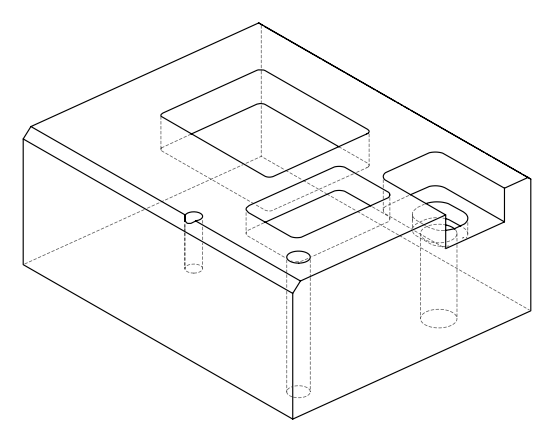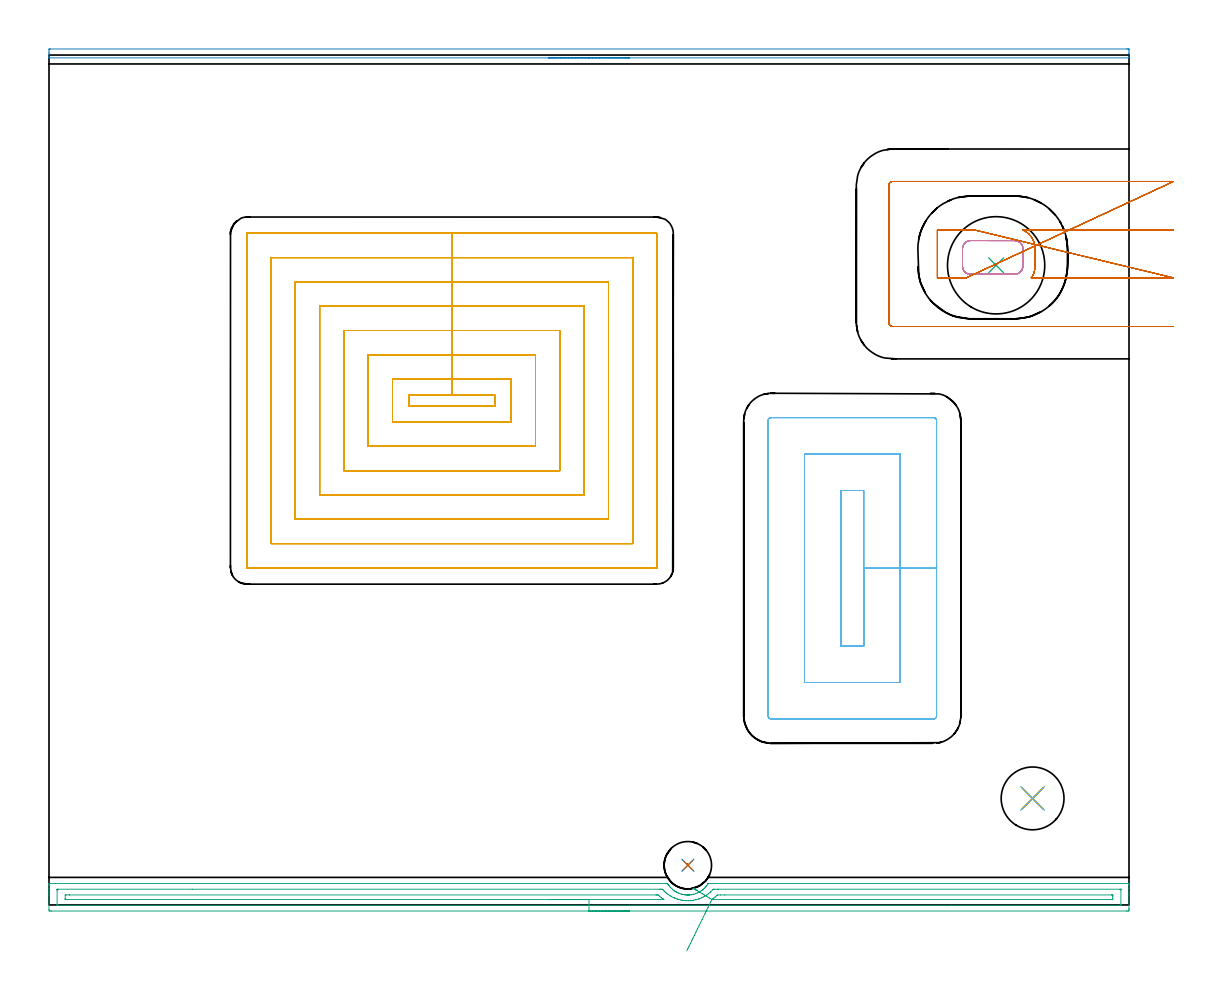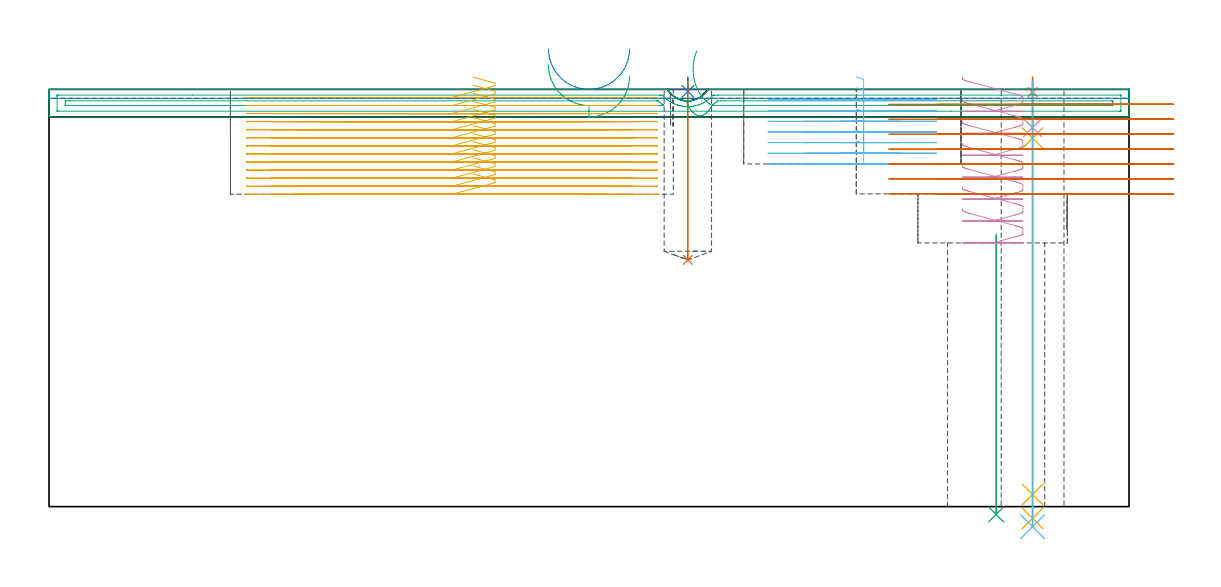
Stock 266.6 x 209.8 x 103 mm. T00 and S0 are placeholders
(PLAN: 13 operations, 10 tool changes, 69.5 min)
(1 SPOT_DRILL | STEP1HOLE_1 | NXT0321_9005460120000 | 0.03 min | 24 mm3)
(2 SPOT_DRILL_1 | STEP1POCKET | NXT0321_9005460120000 | 0.03 min | 21 mm3)
(3 INDEXABLE_INSERT_DRILL_THROUGH_HOLE_FROM_SOLID | STEP1HOLE | NXT0302_019 | 0.29 min | 46571 mm3)
(4 DRILL_BLIND_HOLE_INTO_CENTER | STEP1HOLE_1 | UGT0301_185 | 0.05 min | 253 mm3)
(5 GUN_DRILL_THROUGH_HOLE | STEP1HOLE_1 | UGT0307_002 | 0.5 min | 2663 mm3)
(6 SPADE_DRILL_TO_ENLARGE_THROUGH_HOLE | STEP1HOLE_1 | UGT0306_006 | 0.44 min | 16498 mm3)
(7 DRILL_BLIND_HOLE_INTO_CENTER_1 | STEP1POCKET | NXT0301_088 | 0.18 min | 4364 mm3)
(8 AREA_MILL | FG_CHAMFER_SURFACE | UGT0205_001 | 2.28 min | 644 mm3)
(9 AREA_MILL_1 | FG_CHAMFER_SURFACE_1 | UGT0205_001 | 6.65 min | 6144 mm3)
(10 MILL_RECTANGULAR_POCKET | POCKET_RECTANGULAR_STRAIGHT | UGT0201_105 | Follow Part, ap 5.5, ae 75% | 1.54 min | 19752 mm3)
(11 MILL_RECTANGULAR_POCKET_1 | POCKET_RECTANGULAR_STRAIGHT_1 | NXT0201_009 | Follow Part, ap 2, ae 75% | 44.1 min | 256141 mm3)
(12 MILL_RECTANGULAR_POCKET_2 | POCKET_RECTANGULAR_STRAIGHT_2 | NXT0201_011 | Follow Part, ap 3, ae 75% | 7.6 min | 84501 mm3)
(13 MILL_SLOT | SLOT_PARTIAL_RECTANGULAR | UGT0201_008 | Follow Part, ap 4, ae 75% | 5.82 min | 63939 mm3)
(TOOL NXT0321_9005460120000 | NC Spot Drill, 142deg, 12mm, Carbide, Uncoated | D12 PA142 FL30 Z2)
(TOOL NXT0302_019 | Index. Insert Drill 24mm [880-D2400L25-05] | D24 PA176 FL120 Z2)
(TOOL UGT0301_185 | Twist Drill 6.3 mm | D6.3 PA118 FL61 Z2)
(TOOL UGT0307_002 | Gun Drill 6 mm | D6 PA130 FL24 Z1)
(TOOL UGT0306_006 | Spade Drill 15.5mm | D15.5 PA132 FL10 Z2)
(TOOL NXT0301_088 | Carbide Drill 11.7mm [860.1-1170-035A1-MM 2214] | D11.7 PA140 FL55 Z2)
(TOOL UGT0205_001 | Chamfer Mill 20 x 3 x 45 deg. | D20 FL50 Z2)
(TOOL UGT0201_105 | End Mill 22 mm | D22 FL25 Z2)
(TOOL NXT0201_009 | ENDMILL 8mm [2P460-0800-NA 1630] | D8 FL26 Z6)
(TOOL NXT0201_011 | ENDMILL 12mm [2P460-1200-NA 1630] | D12 FL38 Z6)
(TOOL UGT0201_008 | End Mill 16 mm | D16 FL32 Z4)
(OP 1 SPOT_DRILL)
G17 G21 G94 G90
T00 M6
G54
G17 G0 G90 X242.8 Y26.3 S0 M3
G43 Z113. H0
G94 G81 G98 Z102.329 F250. R106.
G80
M5
M2
(OP 2 SPOT_DRILL_1)
G17 G21 G94 G90
T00 M6
G54
G17 G0 G90 X157.7 Y9.8 S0 M3
G43 Z113. H0
G94 G81 G98 Z102.496 F250. R106.
G80
M5
M2
(OP 3 INDEXABLE_INSERT_DRILL_THROUGH_HOLE_FROM_SOLID)
G17 G21 G94 G90
T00 M6
G54
G17 G0 G90 X233.8 Y157.9 S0 M3
G43 Z113. H1
G94 G81 G98 Z-1.919 F250. R67.1
G80
M5
M2
(OP 4 DRILL_BLIND_HOLE_INTO_CENTER)
G17 G21 G94 G90
T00 M6
G54
G17 G0 G90 X242.8 Y26.3 S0 M3
G43 Z113. H0
G94 G81 G98 Z93.55 F250. R105.
G80
M5
M2
(OP 5 GUN_DRILL_THROUGH_HOLE)
G17 G21 G94 G90
T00 M6
G54
G17 G0 G90 X242.8 Y26.3 M8
G43 Z113. H0
Z103.543
S716 M3
G94 G1 Z90.954 F125. M26
G4 X.084
Z3. F250.
G4 X.084
Z-2.899 F125.
G4 X.084
M5
M9
G0 Z103.543
Z113.
M2
(OP 6 SPADE_DRILL_TO_ENLARGE_THROUGH_HOLE)
G17 G21 G94 G90
T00 M6
G54
G17 G0 G90 X242.8 Y26.3 S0 M3
G43 Z113. H0
G94 G73 G98 Z-4.951 F250. Q15.422 R105.
G80
M5
M2
(OP 7 DRILL_BLIND_HOLE_INTO_CENTER_1)
G17 G21 G94 G90
T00 M6
G54
G17 G0 G90 X157.7 Y9.8 S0 M3
G43 Z113. H1
G94 G81 G98 Z60.9 F250. R105.
G80
M5
M2
(OP 8 AREA_MILL)
G17 G21 G94 G90
T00 M6
G54
G17 G0 G90 X143.3 Y209.1 S1061 M3
G43 Z113. H0
G94 G1 X143.262 Z112.128 F250.
X143.148 Z111.263
X142.959 Z110.412
X142.697 Z109.58
X142.363 Z108.774
X141.96 Z108.
X141.492 Z107.264
X140.96 Z106.572
X140.371 Z105.929
X139.728 Z105.339
X139.036 Z104.808
X138.3 Z104.34
X137.526 Z103.937
X136.72 Z103.603
X135.888 Z103.341
X135.037 Z103.152
X134.172 Z103.038
X133.3 Z103.
X0.173
X0.01 Y209.103 Z102.988
X0.003 Y209.189 Z102.903
X0. Y209.281 Z102.818
Y209.53 Z102.57
Y210.2 Z101.894
Y210.535 Z101.561
X0.003 Y211.066 Z101.03
X0.005 Y211.291 Z100.805
X0.055 Y211.294 Z100.803
X0.294 Y211.3 Z100.8
X265.98
X266.307 Y211.299 Z100.801
X266.545 Y211.294 Z100.803
X266.595 Y211.291 Z100.805
X266.6 Y211.066 Z101.03
Y210.535 Z101.561
Y210.2 Z101.894
Y209.281 Z102.818
X266.597 Y209.189 Z102.903
X266.59 Y209.103 Z102.988
X266.427 Y209.1 Z103.
X133.3
X132.428 Z103.038
X131.564 Z103.152
X130.712 Z103.341
X129.88 Z103.603
X129.074 Z103.937
X128.3 Z104.34
X127.564 Z104.808
X126.872 Z105.339
X126.229 Z105.929
X125.64 Z106.572
X125.109 Z107.264
X124.64 Z108.
X124.237 Z108.774
X123.903 Z109.58
X123.641 Z110.412
X123.452 Z111.263
X123.338 Z112.128
X123.3 Z113.
M5
M2
(OP 9 AREA_MILL_1)
G17 G21 G94 G90
T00 M6
G54
G17 G0 G90 X143.3 Y-1.5 S1061 M3
G43 Z113. H0
Z106.2
G94 G1 X143.262 Z105.328 F250.
X143.148 Z104.464
X142.959 Z103.612
X142.697 Z102.78
X142.363 Z101.974
X141.96 Z101.2
X141.492 Z100.464
X140.96 Z99.772
X140.371 Z99.129
X139.728 Z98.54
X139.036 Z98.008
X138.3 Z97.54
X137.526 Z97.137
X136.72 Z96.803
X135.888 Z96.541
X135.036 Z96.352
X134.172 Z96.238
X133.3 Z96.2
X0.62
X0.272 Y-1.498 Z96.201
X0.01 Y-1.493 Z96.204
X0. Y-1.158 Z96.539
Y2.337 Z100.031
Y2.872 Z100.569
Y3.21 Z100.906
Y3.746 Z101.442
Y4.084 Z101.779
Y4.761 Z102.46
Y5.035 Z102.734
X0.002 Y5.169 Z102.861
X0.01 Y5.297 Z102.988
X0.173 Y5.3 Z103.
X152.51
X152.671 Y5.297 Z102.989
X152.728 Y5.223 Z102.918
X152.75 Y5.189 Z102.885
X152.865 Y5.028 Z102.727
X152.956 Y4.9 Z102.6
X153.058 Y4.76 Z102.457
X153.252 Y4.521 Z102.215
X153.389 Y4.349 Z102.048
X153.44 Y4.294 Z101.993
X153.85 Y3.912 Z101.612
X153.995 Y3.793 Z101.493
X154.282 Y3.559 Z101.257
X154.365 Y3.502 Z101.199
X154.509 Y3.401 Z101.099
X154.743 Y3.263 Z100.961
X154.837 Y3.208 Z100.906
X154.98 Y3.133 Z100.832
X155.175 Y3.032 Z100.73
X155.443 Y2.919 Z100.618
X155.618 Y2.847 Z100.542
X156.068 Y2.692 Z100.391
X156.25 Y2.646 Z100.345
X156.485 Y2.59 Z100.285
X156.53 Y2.582 Z100.275
X156.905 Y2.507 Z100.206
X156.961 Y2.5 Z100.2
X157.091 Y2.488 Z100.188
X157.406 Y2.46 Z100.156
X157.462 Y2.461 Z100.154
X157.644 Y2.462 Z100.153
X157.68 Z100.151
X157.736 Z100.153
X157.738
X157.853 Y2.463 Z100.154
X157.87 Y2.464
X158.022 Y2.47 Z100.166
X158.103 Y2.475 Z100.17
X158.175 Y2.478 Z100.174
X158.494 Y2.507 Z100.206
X158.746 Y2.551 Z100.25
X159.195 Y2.657 Z100.353
X159.639 Y2.792 Z100.49
X160.09 Y2.975 Z100.67
X160.532 Y3.19 Z100.889
X160.89 Y3.4 Z101.1
X161.163 Y3.591 Z101.291
X161.314 Y3.708 Z101.408
X161.425 Y3.794 Z101.493
X161.698 Y4.037 Z101.737
X161.745 Y4.084 Z101.784
X161.954 Y4.294 Z101.992
X162.04 Y4.395 Z102.092
X162.148 Y4.521 Z102.218
X162.318 Y4.717 Z102.417
X162.338 Y4.745 Z102.445
X162.486 Y4.958 Z102.653
X162.649 Y5.188 Z102.886
X162.715 Y5.289 Z102.989
X162.721 Y5.297 Z102.997
X162.723 Y5.299 Z102.999
X162.728 Y5.3 Z103.
X266.427
X266.59 Y5.297 Z102.988
X266.598 Y5.169 Z102.861
X266.6 Y5.035 Z102.734
Y4.761 Z102.46
Y4.084 Z101.779
Y2.872 Z100.569
Y2.337 Z100.031
Y-0.89 Z96.807
X266.597 Y-1.158 Z96.539
X266.59 Y-1.493 Z96.204
X266.328 Y-1.498 Z96.201
X265.98 Y-1.5 Z96.2
X133.3
Y-0.086 Z97.614
X2.203 Y-0.085 Z97.615
X2.055 Y-0.083 Z97.617
X2.019 Y-0.081 Z97.619
X2.01 Y-0.078 Z97.622
X2.006 Y-0.068 Z97.632
X2.003 Y-0.038 Z97.662
X2. Y0.113 Z97.813
Y3.608 Z101.308
X2.003 Y3.741 Z101.441
X2.007 Y3.846 Z101.546
X2.01 Y3.875 Z101.575
X2.021 Y3.879 Z101.579
X2.062 Y3.881 Z101.581
X2.407 Y3.885 Z101.585
X35.353 Y3.886 Z101.586
X150.723 Y3.885 Z101.585
X150.926
X151.271 Y3.881 Z101.581
X151.438 Y3.879 Z101.579
X151.616 Y3.692 Z101.392
X151.856 Y3.441 Z101.141
X152.101 Y3.21 Z100.91
X152.313 Y3.018 Z100.718
X152.51 Y2.852 Z100.552
X152.8 Y2.619 Z100.319
X153.204 Y2.337 Z100.037
X153.403 Y2.217 Z99.917
X153.702 Y2.044 Z99.744
X154.111 Y1.842 Z99.542
X154.297 Y1.76 Z99.46
X154.423 Y1.71 Z99.41
X155.07 Y1.463 Z99.163
X155.19 Y1.422 Z99.122
X155.251 Y1.403 Z99.103
X155.736 Y1.282 Z98.982
X156.083 Y1.206 Z98.906
X156.411 Y1.143 Z98.843
X156.977 Y1.079 Z98.779
X157.399 Y1.051 Z98.751
X157.87
X158.273 Y1.07 Z98.77
X158.764 Y1.112 Z98.812
X159.076 Y1.158 Z98.858
X159.657 Y1.281 Z98.981
X159.808 Y1.316 Z99.016
X160.331 Y1.463 Z99.163
X160.52 Y1.524 Z99.224
X160.551 Y1.535 Z99.235
X161.128 Y1.772 Z99.472
X161.444 Y1.924 Z99.624
X161.724 Y2.063 Z99.763
X162.201 Y2.337 Z100.037
X162.284 Y2.39 Z100.09
X162.338 Y2.426 Z100.126
X162.792 Y2.766 Z100.466
X163.231 Y3.131 Z100.831
X163.273 Y3.169 Z100.869
X163.316 Y3.21 Z100.91
X163.846 Y3.763 Z101.463
X163.957 Y3.879 Z101.579
X164.125 Y3.882 Z101.582
X164.329 Y3.884 Z101.584
X165.018 Y3.886 Z101.586
X165.221
X264.397 Y3.885 Z101.585
X264.545 Y3.883 Z101.583
X264.581 Y3.88 Z101.58
X264.59 Y3.878 Z101.578
X264.594 Y3.868 Z101.568
X264.597 Y3.838 Z101.538
X264.6 Y3.687 Z101.387
Y0.192 Z97.892
X264.597 Y0.059 Z97.759
X264.593 Y-0.046 Z97.654
X264.59 Y-0.076 Z97.624
X264.579 Y-0.079 Z97.621
X264.538 Y-0.081 Z97.619
X264.193 Y-0.085 Z97.615
X222.675 Y-0.086 Z97.614
X133.3
Y1.328 Z99.028
X4.331 Y1.329 Z99.029
X4.194
X4.056 Y1.332 Z99.032
X4.019 Y1.335 Z99.035
X4.009 Y1.338 Z99.038
X4.007 Y1.35 Z99.05
X4.002 Y1.4 Z99.1
X4.001 Y1.463 Z99.163
Y1.652 Z99.352
X4.008 Y2.337 Z100.037
X4.01 Y2.431 Z100.131
X4.018 Y2.465 Z100.165
X4.06 Y2.467 Z100.167
X4.194 Y2.469 Z100.169
X4.949 Y2.471 Z100.171
X5.087
X149.829
X149.967 Y2.469 Z100.169
X150.242 Y2.464 Z100.164
X150.379 Y2.455 Z100.155
X150.424 Y2.418 Z100.118
X150.518 Y2.337 Z100.037
X150.723 Y2.158 Z99.858
X151.109 Y1.839 Z99.539
X151.327 Y1.663 Z99.363
X151.596 Y1.463 Z99.163
X151.616 Y1.449 Z99.149
X151.669 Y1.412 Z99.112
X151.725 Y1.371 Z99.071
X151.752 Y1.349 Z99.049
X151.769 Y1.331 Z99.031
X151.753 Y1.329 Z99.029
X151.683
X151.616 Y1.328 Z99.028
X133.3
X132.428 Z99.066
X131.564 Z99.18
X130.712 Z99.369
X129.88 Z99.631
X129.074 Z99.965
X128.3 Z100.368
X127.564 Z100.837
X126.872 Z101.368
X126.229 Z101.957
X125.64 Z102.601
X125.108 Z103.293
X124.64 Z104.028
X124.237 Z104.802
X123.903 Z105.608
X123.641 Z106.44
X123.452 Z107.292
X123.338 Z108.157
X123.3 Z109.028
G0 X157.425 Y-11.351 Z99.791
G1 X157.694 Y-10.803 Z99.168
X157.985 Y-10.207 Z98.6
X158.297 Y-9.57 Z98.093
X158.627 Y-8.895 Z97.649
X158.973 Y-8.188 Z97.273
X159.332 Y-7.455 Z96.966
X159.701 Y-6.7 Z96.732
X160.078 Y-5.929 Z96.572
X160.46 Y-5.149 Z96.488
X160.843 Y-4.366 Z96.479
X161.225 Y-3.585 Z96.546
X161.604 Y-2.812 Z96.689
X161.975 Y-2.053 Z96.907
X162.337 Y-1.314 Z97.197
X162.686 Y-0.6 Z97.558
X163.02 Y0.082 Z97.986
X163.336 Y0.729 Z98.48
X163.632 Y1.334 Z99.034
X163.634 Y1.338 Z99.038
X163.658 Y1.357 Z99.057
X163.729 Y1.409 Z99.109
X163.805 Y1.463 Z99.163
X163.987 Y1.598 Z99.298
X164.125 Y1.702 Z99.402
X164.48 Y1.989 Z99.689
X164.888 Y2.337 Z100.037
X164.956 Y2.397 Z100.097
X165.018 Y2.453 Z100.153
X165.777 Y2.469 Z100.169
X166.805 Y2.471 Z100.171
X262.269
X262.406
X262.544 Y2.468 Z100.168
X262.58 Y2.465 Z100.165
X262.59 Y2.462 Z100.162
X262.593 Y2.45 Z100.15
X262.598 Y2.4 Z100.1
X262.599 Y2.337 Z100.037
Y2.148 Z99.848
X262.592 Y1.463 Z99.163
X262.59 Y1.369 Z99.069
X262.582 Y1.335 Z99.035
X262.54 Y1.333 Z99.033
X262.406 Y1.331 Z99.031
X261.651 Y1.329 Z99.029
X261.513 Y1.328 Z99.028
X163.987 Y1.329 Z99.029
X163.711 Y1.33 Z99.03
X163.634 Y1.333 Z99.033
X163.632 Y1.334 Z99.034
X162.984 Y1.725 Z99.468
X162.371 Y2.095 Z99.966
X161.797 Y2.441 Z100.524
X161.267 Y2.76 Z101.139
X160.785 Y3.051 Z101.806
X160.354 Y3.311 Z102.519
X159.979 Y3.537 Z103.273
X159.661 Y3.729 Z104.062
X159.403 Y3.885 Z104.881
X159.208 Y4.003 Z105.723
X159.076 Y4.082 Z106.582
X159.008 Y4.123 Z107.45
X159.006 Y4.124 Z108.323
X159.068 Y4.087 Z109.192
X159.196 Y4.01 Z110.052
X159.387 Y3.894 Z110.895
X159.64 Y3.742 Z111.716
X159.954 Y3.553 Z112.508
G0 Z113.
M5
M2
(OP 10 MILL_RECTANGULAR_POCKET)
G17 G21 G94 G90
T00 M6
G54
G17 G0 G90 X225.5 Y159.016 S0 M3
G43 Z113. H0
Z106.
G94 G1 Y157.7 Z105.647 F250.
Y157.558 Z105.609
X225.557 Y157.205 Z105.514
X225.676 Y156.868 Z105.418
X225.853 Y156.557 Z105.322
X226.082 Y156.282 Z105.226
X226.357 Y156.053 Z105.13
X226.668 Y155.876 Z105.034
X227.005 Y155.757 Z104.938
X227.358 Y155.7 Z104.843
X238.542 Z101.846
X238.861 Y155.749 Z101.759
X239.168 Y155.848 Z101.673
X239.456 Y155.995 Z101.586
X239.716 Y156.187 Z101.5
X239.916 Y156.387 Z101.424
X240.106 Y156.647 Z101.338
X240.253 Y156.934 Z101.251
X240.352 Y157.24 Z101.165
X240.4 Y157.558 Z101.079
Y162.142 Z99.851
X240.343 Y162.495 Z99.755
X240.224 Y162.832 Z99.659
X240.047 Y163.143 Z99.563
X239.818 Y163.418 Z99.467
X239.543 Y163.647 Z99.371
X239.232 Y163.824 Z99.276
X238.895 Y163.943 Z99.18
X238.542 Y164. Z99.084
X238.4 Z99.046
X232.95 Z97.586
X227.5 F500.
G3 X225.5 Y162. R2.
G1 Y157.7
G3 X227.5 Y155.7 R2.
G1 X238.4
G3 X240.4 Y157.7 R2.
G1 Y162.
G3 X238.4 Y164. R2.
G1 X232.95
X231.95
G0 X225.5 Y159.016 Z100.586
G1 Y157.7 Z100.233 F250.
Y157.558 Z100.195
X225.557 Y157.205 Z100.099
X225.676 Y156.868 Z100.003
X225.853 Y156.557 Z99.907
X226.082 Y156.282 Z99.812
X226.357 Y156.053 Z99.716
X226.668 Y155.876 Z99.62
X227.005 Y155.757 Z99.524
X227.358 Y155.7 Z99.428
X238.542 Z96.432
X238.895 Y155.757 Z96.336
X239.232 Y155.876 Z96.24
X239.543 Y156.053 Z96.144
X239.818 Y156.282 Z96.048
X240.047 Y156.557 Z95.952
X240.224 Y156.868 Z95.856
X240.343 Y157.205 Z95.76
X240.4 Y157.558 Z95.665
Y162.142 Z94.437
X240.343 Y162.495 Z94.341
X240.224 Y162.832 Z94.245
X240.047 Y163.143 Z94.149
X239.818 Y163.418 Z94.053
X239.543 Y163.647 Z93.957
X239.232 Y163.824 Z93.861
X238.895 Y163.943 Z93.765
X238.542 Y164. Z93.67
X238.4 Z93.632
X232.95 Z92.171
X227.5 F500.
G3 X225.5 Y162. R2.
G1 Y157.7
G3 X227.5 Y155.7 R2.
G1 X238.4
G3 X240.4 Y157.7 R2.
G1 Y162.
G3 X238.4 Y164. R2.
G1 X232.95
X231.95
G0 X225.5 Y159.016 Z95.171
G1 Y157.7 Z94.819 F250.
Y157.558 Z94.781
X225.557 Y157.205 Z94.685
X225.676 Y156.868 Z94.589
X225.853 Y156.557 Z94.493
X226.082 Y156.282 Z94.397
X226.357 Y156.053 Z94.301
X226.668 Y155.876 Z94.206
X227.005 Y155.757 Z94.11
X227.358 Y155.7 Z94.014
X238.542 Z91.017
X238.895 Y155.757 Z90.921
X239.232 Y155.876 Z90.826
X239.543 Y156.053 Z90.73
X239.818 Y156.282 Z90.634
X240.047 Y156.557 Z90.538
X240.224 Y156.868 Z90.442
X240.343 Y157.205 Z90.346
X240.4 Y157.558 Z90.25
Y162.142 Z89.022
X240.343 Y162.495 Z88.926
X240.224 Y162.832 Z88.831
X240.047 Y163.143 Z88.735
X239.818 Y163.418 Z88.639
X239.543 Y163.647 Z88.543
X239.232 Y163.824 Z88.447
X238.895 Y163.943 Z88.351
X238.542 Y164. Z88.255
X238.4 Z88.217
X232.95 Z86.757
X227.5 F500.
G3 X225.5 Y162. R2.
G1 Y157.7
G3 X227.5 Y155.7 R2.
G1 X238.4
G3 X240.4 Y157.7 R2.
G1 Y162.
G3 X238.4 Y164. R2.
G1 X232.95
X231.95
G0 X225.5 Y159.016 Z89.757
G1 Y157.7 Z89.404 F250.
Y157.558 Z89.366
X225.557 Y157.205 Z89.271
X225.676 Y156.868 Z89.175
X225.853 Y156.557 Z89.079
X226.082 Y156.282 Z88.983
X226.357 Y156.053 Z88.887
X226.668 Y155.876 Z88.791
X227.005 Y155.757 Z88.695
X227.358 Y155.7 Z88.599
X238.542 Z85.603
X238.895 Y155.757 Z85.507
X239.232 Y155.876 Z85.411
X239.543 Y156.053 Z85.315
X239.818 Y156.282 Z85.22
X240.047 Y156.557 Z85.124
X240.224 Y156.868 Z85.028
X240.343 Y157.205 Z84.932
X240.4 Y157.558 Z84.836
Y162.142 Z83.608
X240.343 Y162.495 Z83.512
X240.224 Y162.832 Z83.416
X240.047 Y163.143 Z83.32
X239.818 Y163.418 Z83.225
X239.543 Y163.647 Z83.129
X239.232 Y163.824 Z83.033
X238.895 Y163.943 Z82.937
X238.542 Y164. Z82.841
X238.4 Z82.803
X232.95 Z81.343
X227.5 F500.
G3 X225.5 Y162. R2.
G1 Y157.7
G3 X227.5 Y155.7 R2.
G1 X238.4
G3 X240.4 Y157.7 R2.
G1 Y162.
G3 X238.4 Y164. R2.
G1 X232.95
X231.95
G0 X225.5 Y159.016 Z84.343
G1 Y157.7 Z83.99 F250.
Y157.558 Z83.952
X225.557 Y157.205 Z83.856
X225.676 Y156.868 Z83.76
X225.853 Y156.557 Z83.665
X226.082 Y156.282 Z83.569
X226.357 Y156.053 Z83.473
X226.668 Y155.876 Z83.377
X227.005 Y155.757 Z83.281
X227.358 Y155.7 Z83.185
X238.542 Z80.189
X238.895 Y155.757 Z80.093
X239.232 Y155.876 Z79.997
X239.543 Y156.053 Z79.901
X239.818 Y156.282 Z79.805
X240.047 Y156.557 Z79.709
X240.224 Y156.868 Z79.614
X240.343 Y157.205 Z79.518
X240.4 Y157.558 Z79.422
Y162.142 Z78.194
X240.343 Y162.495 Z78.098
X240.224 Y162.832 Z78.002
X240.047 Y163.143 Z77.906
X239.818 Y163.418 Z77.81
X239.543 Y163.647 Z77.714
X239.232 Y163.824 Z77.619
X238.895 Y163.943 Z77.523
X238.542 Y164. Z77.427
X238.4 Z77.389
X232.95 Z75.929
X227.5 F500.
G3 X225.5 Y162. R2.
G1 Y157.7
G3 X227.5 Y155.7 R2.
G1 X238.4
G3 X240.4 Y157.7 R2.
G1 Y162.
G3 X238.4 Y164. R2.
G1 X232.95
X231.95
G0 X225.5 Y159.016 Z78.929
G1 Y157.7 Z78.576 F250.
Y157.558 Z78.538
X225.557 Y157.205 Z78.442
X225.676 Y156.868 Z78.346
X225.853 Y156.557 Z78.25
X226.082 Y156.282 Z78.154
X226.357 Y156.053 Z78.059
X226.668 Y155.876 Z77.963
X227.005 Y155.757 Z77.867
X227.358 Y155.7 Z77.771
X238.542 Z74.774
X238.895 Y155.757 Z74.679
X239.232 Y155.876 Z74.583
X239.543 Y156.053 Z74.487
X239.818 Y156.282 Z74.391
X240.047 Y156.557 Z74.295
X240.224 Y156.868 Z74.199
X240.343 Y157.205 Z74.103
X240.4 Y157.558 Z74.008
Y162.142 Z72.779
X240.343 Y162.495 Z72.684
X240.224 Y162.832 Z72.588
X240.047 Y163.143 Z72.492
X239.818 Y163.418 Z72.396
X239.543 Y163.647 Z72.3
X239.232 Y163.824 Z72.204
X238.895 Y163.943 Z72.108
X238.542 Y164. Z72.013
X238.4 Z71.975
X232.95 Z70.514
X227.5 F500.
G3 X225.5 Y162. R2.
G1 Y157.7
G3 X227.5 Y155.7 R2.
G1 X238.4
G3 X240.4 Y157.7 R2.
G1 Y162.
G3 X238.4 Y164. R2.
G1 X232.95
X231.95
G0 X225.5 Y159.016 Z73.514
G1 Y157.7 Z73.162 F250.
Y157.558 Z73.124
X225.557 Y157.205 Z73.028
X225.676 Y156.868 Z72.932
X225.853 Y156.557 Z72.836
X226.082 Y156.282 Z72.74
X226.357 Y156.053 Z72.644
X226.668 Y155.876 Z72.548
X227.005 Y155.757 Z72.453
X227.358 Y155.7 Z72.357
X238.542 Z69.36
X238.895 Y155.757 Z69.264
X239.232 Y155.876 Z69.168
X239.543 Y156.053 Z69.073
X239.818 Y156.282 Z68.977
X240.047 Y156.557 Z68.881
X240.224 Y156.868 Z68.785
X240.343 Y157.205 Z68.689
X240.4 Y157.558 Z68.593
Y162.142 Z67.365
X240.343 Y162.495 Z67.269
X240.224 Y162.832 Z67.173
X240.047 Y163.143 Z67.078
X239.818 Y163.418 Z66.982
X239.543 Y163.647 Z66.886
X239.232 Y163.824 Z66.79
X238.895 Y163.943 Z66.694
X238.542 Y164. Z66.598
X238.4 Z66.56
X232.95 Z65.1
X227.5 F500.
G3 X225.5 Y162. R2.
G1 Y157.7
G3 X227.5 Y155.7 R2.
G1 X238.4
G3 X240.4 Y157.7 R2.
G1 Y162.
G3 X238.4 Y164. R2.
G1 X232.95
X231.95
G0 Z113.
M5
M2
(OP 11 MILL_RECTANGULAR_POCKET_1)
G17 G21 G94 G90
T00 M6
G54
G17 G0 G90 X104.718 Y123.2 S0 M3
G43 Z113. H1
Z106.
G94 G1 X110.1 Z104.558 F250.
Y125.8 Z103.861
X99.45 Z101.008
X88.8 F500.
Y123.2
X110.1
Y125.8
X99.45
Y129.8
X84.8
Y119.2
X114.1
Y129.8
X99.45
Y135.8
X78.8
Y113.2
X120.1
Y135.8
X99.45
Y141.8
X72.8
Y107.2
X126.1
Y141.8
X99.45
Y147.8
X66.8
Y101.2
X132.1
Y147.8
X99.45
Y153.8
X60.8
Y95.2
X138.1
Y153.8
X99.45
Y159.8
X54.8
Y89.2
X144.1
Y159.8
X99.45
Y165.8
X48.9
X48.845 Y165.795
X48.805 Y165.755
X48.8 Y165.7
Y83.3
X48.805 Y83.245
X48.845 Y83.205
X48.9 Y83.2
X150.
X150.055 Y83.205
X150.095 Y83.245
X150.1 Y83.3
Y165.7
X150.095 Y165.755
X150.055 Y165.795
X150. Y165.8
X99.45
X98.45
G0 X104.718 Y123.2 Z104.008
G1 X110.1 Z102.566 F250.
Y125.8 Z101.869
X99.45 Z99.015
X88.8 F500.
Y123.2
X110.1
Y125.8
X99.45
Y129.8
X84.8
Y119.2
X114.1
Y129.8
X99.45
Y135.8
X78.8
Y113.2
X120.1
Y135.8
X99.45
Y141.8
X72.8
Y107.2
X126.1
Y141.8
X99.45
Y147.8
X66.8
Y101.2
X132.1
Y147.8
X99.45
Y153.8
X60.8
Y95.2
X138.1
Y153.8
X99.45
Y159.8
X54.8
Y89.2
X144.1
Y159.8
X99.45
Y165.8
X48.9
X48.845 Y165.795
X48.805 Y165.755
X48.8 Y165.7
Y83.3
X48.805 Y83.245
X48.845 Y83.205
X48.9 Y83.2
X150.
X150.055 Y83.205
X150.095 Y83.245
X150.1 Y83.3
Y165.7
X150.095 Y165.755
X150.055 Y165.795
X150. Y165.8
X99.45
X98.45
G0 X104.718 Y123.2 Z102.015
G1 X110.1 Z100.573 F250.
Y125.8 Z99.877
X99.45 Z97.023
X88.8 F500.
Y123.2
X110.1
Y125.8
X99.45
Y129.8
X84.8
Y119.2
X114.1
Y129.8
X99.45
Y135.8
X78.8
Y113.2
X120.1
Y135.8
X99.45
Y141.8
X72.8
Y107.2
X126.1
Y141.8
X99.45
Y147.8
X66.8
Y101.2
X132.1
Y147.8
X99.45
Y153.8
X60.8
Y95.2
X138.1
Y153.8
X99.45
Y159.8
X54.8
Y89.2
X144.1
Y159.8
X99.45
Y165.8
X48.9
X48.845 Y165.795
X48.805 Y165.755
X48.8 Y165.7
Y83.3
X48.805 Y83.245
X48.845 Y83.205
X48.9 Y83.2
X150.
X150.055 Y83.205
X150.095 Y83.245
X150.1 Y83.3
Y165.7
X150.095 Y165.755
X150.055 Y165.795
X150. Y165.8
X99.45
X98.45
G0 X104.718 Y123.2 Z100.023
G1 X110.1 Z98.581 F250.
Y125.8 Z97.884
X99.45 Z95.031
X88.8 F500.
Y123.2
X110.1
Y125.8
X99.45
Y129.8
X84.8
Y119.2
X114.1
Y129.8
X99.45
Y135.8
X78.8
Y113.2
X120.1
Y135.8
X99.45
Y141.8
X72.8
Y107.2
X126.1
Y141.8
X99.45
Y147.8
X66.8
Y101.2
X132.1
Y147.8
X99.45
Y153.8
X60.8
Y95.2
X138.1
Y153.8
X99.45
Y159.8
X54.8
Y89.2
X144.1
Y159.8
X99.45
Y165.8
X48.9
X48.845 Y165.795
X48.805 Y165.755
X48.8 Y165.7
Y83.3
X48.805 Y83.245
X48.845 Y83.205
X48.9 Y83.2
X150.
X150.055 Y83.205
X150.095 Y83.245
X150.1 Y83.3
Y165.7
X150.095 Y165.755
X150.055 Y165.795
X150. Y165.8
X99.45
X98.45
G0 X104.718 Y123.2 Z98.031
G1 X110.1 Z96.589 F250.
Y125.8 Z95.892
X99.45 Z93.038
X88.8 F500.
Y123.2
X110.1
Y125.8
X99.45
Y129.8
X84.8
Y119.2
X114.1
Y129.8
X99.45
Y135.8
X78.8
Y113.2
X120.1
Y135.8
X99.45
Y141.8
X72.8
Y107.2
X126.1
Y141.8
X99.45
Y147.8
X66.8
Y101.2
X132.1
Y147.8
X99.45
Y153.8
X60.8
Y95.2
X138.1
Y153.8
X99.45
Y159.8
X54.8
Y89.2
X144.1
Y159.8
X99.45
Y165.8
X48.9
X48.845 Y165.795
X48.805 Y165.755
X48.8 Y165.7
Y83.3
X48.805 Y83.245
X48.845 Y83.205
X48.9 Y83.2
X150.
X150.055 Y83.205
X150.095 Y83.245
X150.1 Y83.3
Y165.7
X150.095 Y165.755
X150.055 Y165.795
X150. Y165.8
X99.45
X98.45
G0 X104.718 Y123.2 Z96.038
G1 X110.1 Z94.596 F250.
Y125.8 Z93.9
X99.45 Z91.046
X88.8 F500.
Y123.2
X110.1
Y125.8
X99.45
Y129.8
X84.8
Y119.2
X114.1
Y129.8
X99.45
Y135.8
X78.8
Y113.2
X120.1
Y135.8
X99.45
Y141.8
X72.8
Y107.2
X126.1
Y141.8
X99.45
Y147.8
X66.8
Y101.2
X132.1
Y147.8
X99.45
Y153.8
X60.8
Y95.2
X138.1
Y153.8
X99.45
Y159.8
X54.8
Y89.2
X144.1
Y159.8
X99.45
Y165.8
X48.9
X48.845 Y165.795
X48.805 Y165.755
X48.8 Y165.7
Y83.3
X48.805 Y83.245
X48.845 Y83.205
X48.9 Y83.2
X150.
X150.055 Y83.205
X150.095 Y83.245
X150.1 Y83.3
Y165.7
X150.095 Y165.755
X150.055 Y165.795
X150. Y165.8
X99.45
X98.45
G0 X104.718 Y123.2 Z94.046
G1 X110.1 Z92.604 F250.
Y125.8 Z91.907
X99.45 Z89.054
X88.8 F500.
Y123.2
X110.1
Y125.8
X99.45
Y129.8
X84.8
Y119.2
X114.1
Y129.8
X99.45
Y135.8
X78.8
Y113.2
X120.1
Y135.8
X99.45
Y141.8
X72.8
Y107.2
X126.1
Y141.8
X99.45
Y147.8
X66.8
Y101.2
X132.1
Y147.8
X99.45
Y153.8
X60.8
Y95.2
X138.1
Y153.8
X99.45
Y159.8
X54.8
Y89.2
X144.1
Y159.8
X99.45
Y165.8
X48.9
X48.845 Y165.795
X48.805 Y165.755
X48.8 Y165.7
Y83.3
X48.805 Y83.245
X48.845 Y83.205
X48.9 Y83.2
X150.
X150.055 Y83.205
X150.095 Y83.245
X150.1 Y83.3
Y165.7
X150.095 Y165.755
X150.055 Y165.795
X150. Y165.8
X99.45
X98.45
G0 X104.718 Y123.2 Z92.054
G1 X110.1 Z90.612 F250.
Y125.8 Z89.915
X99.45 Z87.062
X88.8 F500.
Y123.2
X110.1
Y125.8
X99.45
Y129.8
X84.8
Y119.2
X114.1
Y129.8
X99.45
Y135.8
X78.8
Y113.2
X120.1
Y135.8
X99.45
Y141.8
X72.8
Y107.2
X126.1
Y141.8
X99.45
Y147.8
X66.8
Y101.2
X132.1
Y147.8
X99.45
Y153.8
X60.8
Y95.2
X138.1
Y153.8
X99.45
Y159.8
X54.8
Y89.2
X144.1
Y159.8
X99.45
Y165.8
X48.9
X48.845 Y165.795
X48.805 Y165.755
X48.8 Y165.7
Y83.3
X48.805 Y83.245
X48.845 Y83.205
X48.9 Y83.2
X150.
X150.055 Y83.205
X150.095 Y83.245
X150.1 Y83.3
Y165.7
X150.095 Y165.755
X150.055 Y165.795
X150. Y165.8
X99.45
X98.45
G0 X104.718 Y123.2 Z90.062
G1 X110.1 Z88.62 F250.
Y125.8 Z87.923
X99.45 Z85.069
X88.8 F500.
Y123.2
X110.1
Y125.8
X99.45
Y129.8
X84.8
Y119.2
X114.1
Y129.8
X99.45
Y135.8
X78.8
Y113.2
X120.1
Y135.8
X99.45
Y141.8
X72.8
Y107.2
X126.1
Y141.8
X99.45
Y147.8
X66.8
Y101.2
X132.1
Y147.8
X99.45
Y153.8
X60.8
Y95.2
X138.1
Y153.8
X99.45
Y159.8
X54.8
Y89.2
X144.1
Y159.8
X99.45
Y165.8
X48.9
X48.845 Y165.795
X48.805 Y165.755
X48.8 Y165.7
Y83.3
X48.805 Y83.245
X48.845 Y83.205
X48.9 Y83.2
X150.
X150.055 Y83.205
X150.095 Y83.245
X150.1 Y83.3
Y165.7
X150.095 Y165.755
X150.055 Y165.795
X150. Y165.8
X99.45
X98.45
G0 X104.718 Y123.2 Z88.069
G1 X110.1 Z86.627 F250.
Y125.8 Z85.931
X99.45 Z83.077
X88.8 F500.
Y123.2
X110.1
Y125.8
X99.45
Y129.8
X84.8
Y119.2
X114.1
Y129.8
X99.45
Y135.8
X78.8
Y113.2
X120.1
Y135.8
X99.45
Y141.8
X72.8
Y107.2
X126.1
Y141.8
X99.45
Y147.8
X66.8
Y101.2
X132.1
Y147.8
X99.45
Y153.8
X60.8
Y95.2
X138.1
Y153.8
X99.45
Y159.8
X54.8
Y89.2
X144.1
Y159.8
X99.45
Y165.8
X48.9
X48.845 Y165.795
X48.805 Y165.755
X48.8 Y165.7
Y83.3
X48.805 Y83.245
X48.845 Y83.205
X48.9 Y83.2
X150.
X150.055 Y83.205
X150.095 Y83.245
X150.1 Y83.3
Y165.7
X150.095 Y165.755
X150.055 Y165.795
X150. Y165.8
X99.45
X98.45
G0 X104.718 Y123.2 Z86.077
G1 X110.1 Z84.635 F250.
Y125.8 Z83.938
X99.45 Z81.085
X88.8 F500.
Y123.2
X110.1
Y125.8
X99.45
Y129.8
X84.8
Y119.2
X114.1
Y129.8
X99.45
Y135.8
X78.8
Y113.2
X120.1
Y135.8
X99.45
Y141.8
X72.8
Y107.2
X126.1
Y141.8
X99.45
Y147.8
X66.8
Y101.2
X132.1
Y147.8
X99.45
Y153.8
X60.8
Y95.2
X138.1
Y153.8
X99.45
Y159.8
X54.8
Y89.2
X144.1
Y159.8
X99.45
Y165.8
X48.9
X48.845 Y165.795
X48.805 Y165.755
X48.8 Y165.7
Y83.3
X48.805 Y83.245
X48.845 Y83.205
X48.9 Y83.2
X150.
X150.055 Y83.205
X150.095 Y83.245
X150.1 Y83.3
Y165.7
X150.095 Y165.755
X150.055 Y165.795
X150. Y165.8
X99.45
X98.45
G0 X104.718 Y123.2 Z84.085
G1 X110.1 Z82.643 F250.
Y125.8 Z81.946
X99.45 Z79.092
X88.8 F500.
Y123.2
X110.1
Y125.8
X99.45
Y129.8
X84.8
Y119.2
X114.1
Y129.8
X99.45
Y135.8
X78.8
Y113.2
X120.1
Y135.8
X99.45
Y141.8
X72.8
Y107.2
X126.1
Y141.8
X99.45
Y147.8
X66.8
Y101.2
X132.1
Y147.8
X99.45
Y153.8
X60.8
Y95.2
X138.1
Y153.8
X99.45
Y159.8
X54.8
Y89.2
X144.1
Y159.8
X99.45
Y165.8
X48.9
X48.845 Y165.795
X48.805 Y165.755
X48.8 Y165.7
Y83.3
X48.805 Y83.245
X48.845 Y83.205
X48.9 Y83.2
X150.
X150.055 Y83.205
X150.095 Y83.245
X150.1 Y83.3
Y165.7
X150.095 Y165.755
X150.055 Y165.795
X150. Y165.8
X99.45
X98.45
G0 X104.718 Y123.2 Z82.092
G1 X110.1 Z80.65 F250.
Y125.8 Z79.954
X99.45 Z77.1
X88.8 F500.
Y123.2
X110.1
Y125.8
X99.45
Y129.8
X84.8
Y119.2
X114.1
Y129.8
X99.45
Y135.8
X78.8
Y113.2
X120.1
Y135.8
X99.45
Y141.8
X72.8
Y107.2
X126.1
Y141.8
X99.45
Y147.8
X66.8
Y101.2
X132.1
Y147.8
X99.45
Y153.8
X60.8
Y95.2
X138.1
Y153.8
X99.45
Y159.8
X54.8
Y89.2
X144.1
Y159.8
X99.45
Y165.8
X48.9
X48.845 Y165.795
X48.805 Y165.755
X48.8 Y165.7
Y83.3
X48.805 Y83.245
X48.845 Y83.205
X48.9 Y83.2
X150.
X150.055 Y83.205
X150.095 Y83.245
X150.1 Y83.3
Y165.7
X150.095 Y165.755
X150.055 Y165.795
X150. Y165.8
X99.45
X98.45
G0 Z113.
M5
M2
(OP 12 MILL_RECTANGULAR_POCKET_2)
G17 G21 G94 G90
T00 M6
G54
G17 G0 G90 X199.294 Y63.9 S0 M3
G43 Z113. H1
Z106.
G94 G1 X201.1 Z105.516 F250.
Y83.1 Z100.371
Y102.3 F500.
X195.5
Y63.9
X201.1
Y83.1
X210.1
Y111.3
X186.5
Y54.9
X210.1
Y83.1
X219.1
Y119.5
G3 X218.3 Y120.3 R0.8
G1 X178.3
G3 X177.5 Y119.5 R0.8
G1 Y46.7
G3 X178.3 Y45.9 R0.8
G1 X218.3
G3 X219.1 Y46.7 R0.8
G1 Y83.1
Y84.1
G0 X199.294 Y63.9 Z103.371
G1 X201.1 Z102.887 F250.
Y83.1 Z97.743
Y102.3 F500.
X195.5
Y63.9
X201.1
Y83.1
X210.1
Y111.3
X186.5
Y54.9
X210.1
Y83.1
X219.1
Y119.5
G3 X218.3 Y120.3 R0.8
G1 X178.3
G3 X177.5 Y119.5 R0.8
G1 Y46.7
G3 X178.3 Y45.9 R0.8
G1 X218.3
G3 X219.1 Y46.7 R0.8
G1 Y83.1
Y84.1
G0 X199.294 Y63.9 Z100.743
G1 X201.1 Z100.259 F250.
Y83.1 Z95.114
Y102.3 F500.
X195.5
Y63.9
X201.1
Y83.1
X210.1
Y111.3
X186.5
Y54.9
X210.1
Y83.1
X219.1
Y119.5
G3 X218.3 Y120.3 R0.8
G1 X178.3
G3 X177.5 Y119.5 R0.8
G1 Y46.7
G3 X178.3 Y45.9 R0.8
G1 X218.3
G3 X219.1 Y46.7 R0.8
G1 Y83.1
Y84.1
G0 X199.294 Y63.9 Z98.114
G1 X201.1 Z97.63 F250.
Y83.1 Z92.486
Y102.3 F500.
X195.5
Y63.9
X201.1
Y83.1
X210.1
Y111.3
X186.5
Y54.9
X210.1
Y83.1
X219.1
Y119.5
G3 X218.3 Y120.3 R0.8
G1 X178.3
G3 X177.5 Y119.5 R0.8
G1 Y46.7
G3 X178.3 Y45.9 R0.8
G1 X218.3
G3 X219.1 Y46.7 R0.8
G1 Y83.1
Y84.1
G0 X199.294 Y63.9 Z95.486
G1 X201.1 Z95.002 F250.
Y83.1 Z89.857
Y102.3 F500.
X195.5
Y63.9
X201.1
Y83.1
X210.1
Y111.3
X186.5
Y54.9
X210.1
Y83.1
X219.1
Y119.5
G3 X218.3 Y120.3 R0.8
G1 X178.3
G3 X177.5 Y119.5 R0.8
G1 Y46.7
G3 X178.3 Y45.9 R0.8
G1 X218.3
G3 X219.1 Y46.7 R0.8
G1 Y83.1
Y84.1
G0 X199.294 Y63.9 Z92.857
G1 X201.1 Z92.373 F250.
Y83.1 Z87.229
Y102.3 F500.
X195.5
Y63.9
X201.1
Y83.1
X210.1
Y111.3
X186.5
Y54.9
X210.1
Y83.1
X219.1
Y119.5
G3 X218.3 Y120.3 R0.8
G1 X178.3
G3 X177.5 Y119.5 R0.8
G1 Y46.7
G3 X178.3 Y45.9 R0.8
G1 X218.3
G3 X219.1 Y46.7 R0.8
G1 Y83.1
Y84.1
G0 X199.294 Y63.9 Z90.229
G1 X201.1 Z89.745 F250.
Y83.1 Z84.6
Y102.3 F500.
X195.5
Y63.9
X201.1
Y83.1
X210.1
Y111.3
X186.5
Y54.9
X210.1
Y83.1
X219.1
Y119.5
G3 X218.3 Y120.3 R0.8
G1 X178.3
G3 X177.5 Y119.5 R0.8
G1 Y46.7
G3 X178.3 Y45.9 R0.8
G1 X218.3
G3 X219.1 Y46.7 R0.8
G1 Y83.1
Y84.1
G0 Z113.
M5
M2
(OP 13 MILL_SLOT)
G17 G21 G94 G90
T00 M6
G54
G17 G0 G90 X277.6 Y166.6 S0 M3
G43 Z113. H0
Z99.314
G94 G1 X274.6 F250.
X240.368 F500.
G2 X240.816 Y166.376 R4.611
G1 X240.876 Y166.342
G2 X241.87 Y165.604 R4.335
X242.654 Y164.635 R5.244
X243.206 Y163.414 R6.507
X243.4 Y161.349 R6.796
G1 X243.404 Y157.494
G2 X243.361 Y157.074 R6.414
X243.259 Y156.518 R6.415
X243.134 Y156.057 R6.414
X242.488 Y154.8 R6.367
G1 X274.6
X277.6 F250.
X228.552 Y166.6 F500.
X225.552 F250.
X219.3 F500.
Y154.8
X223.422
X226.422 F250.
X277.6 Y178.6 F500.
X274.6 F250.
X208.3 F500.
G3 X207.3 Y177.6 R1.
G1 Y143.8
G3 X208.3 Y142.8 R1.
G1 X274.6
X277.6 F250.
G0 Y166.6 Z95.629
G1 X274.6
X240.368 F500.
G2 X240.876 Y166.342 R4.611
X241.683 Y165.779 R4.335
X241.872 Y165.602 R4.297
G1 X241.985 Y165.489
G2 X242.655 Y164.635 R5.244
X243.206 Y163.414 R6.526
X243.4 Y161.349 R6.796
G1 X243.404 Y157.494
G2 X243.138 Y156.067 R6.585
X243.035 Y155.811 R6.363
X242.477 Y154.8 R5.952
G1 X274.6
X277.6 F250.
X228.558 Y166.6 F500.
X225.558 F250.
X219.3 F500.
Y154.8
X223.422
X226.422 F250.
X277.6 Y178.6 F500.
X274.6 F250.
X208.3 F500.
G3 X207.3 Y177.6 R1.
G1 Y143.8
G3 X208.3 Y142.8 R1.
G1 X274.6
X277.6 F250.
G0 Y166.6 Z91.943
G1 X274.6
X240.367 F500.
G2 X240.876 Y166.342 R4.646
X241.683 Y165.779 R4.335
X241.872 Y165.602 R4.297
G1 X241.961 Y165.513
G2 X242.648 Y164.644 R5.273
X242.937 Y164.092 R8.044
X243.182 Y163.486 R6.526
X243.411 Y161.86 R6.651
X243.4 Y161.349 R6.796
G1 X243.404 Y157.494
G2 X243.357 Y157.053 R6.585
X243.135 Y156.059 R6.542
X243.051 Y155.849 R5.909
X242.549 Y154.907 R5.952
G1 X242.477 Y154.8
X274.6
X277.6 F250.
X228.558 Y166.6 F500.
X225.558 F250.
X219.3 F500.
Y154.8
X223.422
X226.422 F250.
X277.6 Y178.6 F500.
X274.6 F250.
X208.3 F500.
G3 X207.3 Y177.6 R1.
G1 Y143.8
G3 X208.3 Y142.8 R1.
G1 X274.6
X277.6 F250.
G0 Y166.6 Z88.257
G1 X274.6
X240.367 F500.
G2 X240.876 Y166.342 R4.646
X241.763 Y165.706 R4.335
G1 X241.879 Y165.595
X241.936 Y165.539
G2 X242.648 Y164.645 R5.273
X242.934 Y164.098 R8.044
X243.182 Y163.485 R6.539
X243.411 Y161.86 R6.651
X243.4 Y161.349 R6.796
G1 X243.404 Y157.494
G2 X243.357 Y157.053 R6.585
X243.135 Y156.059 R6.542
G1 X243.081 Y155.921
G2 X242.477 Y154.8 R5.948
G1 X274.6
X277.6 F250.
X228.552 Y166.6 F500.
X225.552 F250.
X219.3 F500.
Y154.8
X223.422
X226.422 F250.
X277.6 Y178.6 F500.
X274.6 F250.
X208.3 F500.
G3 X207.3 Y177.6 R1.
G1 Y143.8
G3 X208.3 Y142.8 R1.
G1 X274.6
X277.6 F250.
G0 Y166.6 Z84.571
G1 X274.6
X240.366 F500.
G2 X240.725 Y166.427 R4.701
G1 X240.892 Y166.333
X240.921 Y166.316
G2 X241.855 Y165.619 R4.528
G1 X241.879 Y165.595
X241.97 Y165.504
G2 X242.657 Y164.631 R5.2
G1 X242.708 Y164.541
G2 X243.206 Y163.414 R6.539
X243.411 Y161.861 R6.8
X243.4 Y161.348 R6.796
G1 X243.404 Y157.494
G2 X243.357 Y157.053 R6.585
X243.137 Y156.064 R6.566
G1 X243.099 Y155.967
G2 X242.477 Y154.8 R5.948
G1 X274.6
X277.6 F250.
X228.552 Y166.6 F500.
X225.552 F250.
X219.3 F500.
Y154.8
X223.422
X226.422 F250.
X277.6 Y178.6 F500.
X274.6 F250.
X208.3 F500.
G3 X207.3 Y177.6 R1.
G1 Y143.8
G3 X208.3 Y142.8 R1.
G1 X274.6
X277.6 F250.
G0 Y166.6 Z80.886
G1 X274.6
X240.366 F500.
G2 X240.725 Y166.427 R4.701
G1 X240.893 Y166.333
X240.921 Y166.316
G2 X241.871 Y165.603 R4.528
X242.657 Y164.631 R5.2
X242.782 Y164.405 R6.485
X243.206 Y163.414 R6.507
X243.411 Y161.861 R6.8
X243.4 Y161.348 R6.796
G1 X243.404 Y157.494
G2 X243.357 Y157.053 R6.585
X243.137 Y156.064 R6.566
G1 X243.108 Y155.988
G2 X242.477 Y154.8 R5.963
G1 X274.6
X277.6 F250.
X228.552 Y166.6 F500.
X225.552 F250.
X219.3 F500.
Y154.8
X223.422
X226.422 F250.
X277.6 Y178.6 F500.
X274.6 F250.
X208.3 F500.
G3 X207.3 Y177.6 R1.
G1 Y143.8
G3 X208.3 Y142.8 R1.
G1 X274.6
X277.6 F250.
G0 Y166.6 Z77.2
G1 X274.6
X240.368 F500.
G2 X240.881 Y166.339 R4.607
X241.661 Y165.798 R4.335
X241.87 Y165.604 R4.328
X242.656 Y164.632 R5.147
X242.818 Y164.336 R6.495
X243.206 Y163.414 R6.507
X243.4 Y161.349 R6.796
G1 X243.404 Y157.494
G2 X243.351 Y157.013 R6.585
X243.138 Y156.067 R6.585
X242.477 Y154.8 R5.963
G1 X274.6
X277.6 F250.
X228.552 Y166.6 F500.
X225.552 F250.
X219.3 F500.
Y154.8
X223.423
X226.423 F250.
X277.6 Y178.6 F500.
X274.6 F250.
X208.3 F500.
G3 X207.3 Y177.6 R1.
G1 Y143.8
G3 X208.3 Y142.8 R1.
G1 X274.6
X277.6 F250.
G0 Z113.
M5
M2
